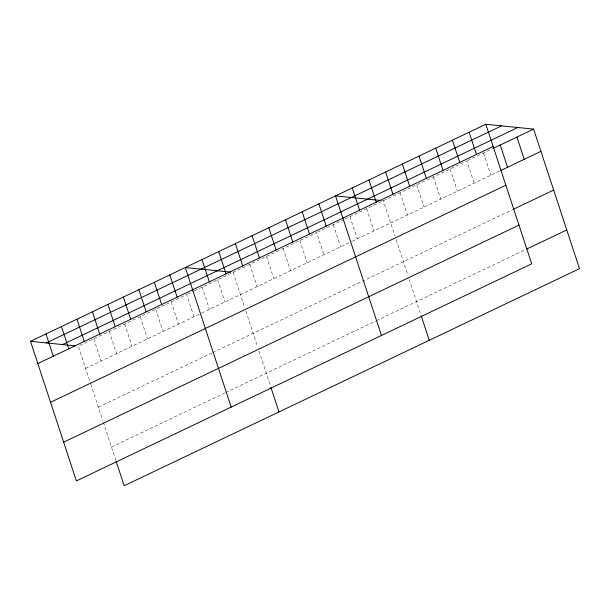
<?xml version="1.0" encoding="UTF-8"?>
<svg xmlns="http://www.w3.org/2000/svg" width="610" height="610" viewBox="0 0 610 610"><rect width="100%" height="100%" fill="white"/><g stroke="black" fill="none" stroke-linecap="round" stroke-linejoin="round"><path stroke-width="0.46" stroke-dasharray="3.05 2.29" d="M187.522 294.096L193.545 291.229M194.399 290.817L316.582 232.57L323.895 254.812M317.413 232.174L344.124 219.44M344.963 219.043L466.833 160.941L474.145 183.183M467.672 160.544L492.712 148.604M85.606 368.409L200.858 313.471M201.712 313.06L351.436 241.682M352.275 241.285L500.025 170.846M98.34 407.129L211.861 353.007M212.722 352.595L512.751 209.565M111.455 447.016L224.976 392.893M225.837 392.489L375.615 321.081M376.446 320.685L525.866 249.452M381.608 200.56L383.362 200.736L395.013 236.177M483.532 152.98L490.844 175.222M450.142 168.901L457.454 191.143M433.443 176.862L440.755 199.104M416.752 184.822L424.064 207.064M400.053 192.775L407.366 215.017M396.164 239.7L407.77 274.988M409.226 279.426L420.854 314.783M366.663 208.696L373.976 230.938M349.972 216.657L357.285 238.899M333.273 224.617L340.586 246.859M299.884 240.531L307.196 262.773M283.192 248.491L290.505 270.733M266.494 256.452L273.806 278.694M249.795 264.412L257.115 286.654M233.104 272.365L244.755 307.806M245.914 311.329L257.519 346.625M258.975 351.055L270.604 386.412M217.625 279.746L224.938 301.988M202.139 287.127L209.451 309.369M193.972 316.75L186.66 294.508L78.293 346.167L90.524 383.37M171.181 301.889L178.494 324.131M155.702 309.27L163.015 331.512M140.216 316.651L147.528 338.893M124.737 324.032L132.05 346.274M109.259 331.413L116.571 353.655M93.78 338.794L101.092 361.029M90.814 384.254L102.709 420.427M103.288 422.196L115.793 460.214"/><path stroke-width="0.91" d="M485.819 124.265L531.707 263.833L76.387 480.893L30.5 341.333L485.819 124.265L533.613 129.106L579.5 268.667L124.181 485.735L116.083 461.099M46.276 342.927L501.588 125.866M62.525 344.574L517.844 127.505M37.812 363.575L493.132 146.507M493.543 148.207L533.613 129.106M500.856 170.449L540.925 151.349M50.538 402.287L505.858 185.226M513.589 209.169L553.659 190.061M63.654 442.181L518.973 225.113M526.704 249.055L566.774 229.955M380.731 200.469L335.561 195.894L381.448 335.462M230.473 272.106L185.31 267.531L231.198 407.091M30.5 341.333L75.67 345.908M516.922 137.067L524.234 159.309M500.223 145.027L507.535 167.262M469.12 132.225L476.433 154.467M452.429 140.186L459.742 162.428M435.731 148.146L443.043 170.388M419.039 156.099L426.352 178.341M402.341 164.059L409.653 186.302M385.65 172.02L392.962 194.262M421.144 315.66L429.242 340.304M368.951 179.98L376.263 202.223M352.26 187.941L359.572 210.183M318.87 203.854L326.182 226.096M302.171 211.815L309.483 234.057M285.48 219.775L292.792 242.017M268.781 227.736L276.094 249.978M252.09 235.689L259.402 257.931M235.391 243.649L242.704 265.891M270.886 387.297L278.991 411.933M218.7 251.61L226.013 273.852M202.001 259.57L209.314 281.812M169.824 274.912L177.136 297.154M154.345 282.285L161.658 304.527M138.867 289.666L146.179 311.908M123.388 297.047L130.7 319.289M107.901 304.428L115.214 326.67M92.423 311.809L99.735 334.051M76.944 319.19L84.256 341.432M61.465 326.571L68.778 348.813M45.979 333.952L53.291 356.194"/></g></svg>
